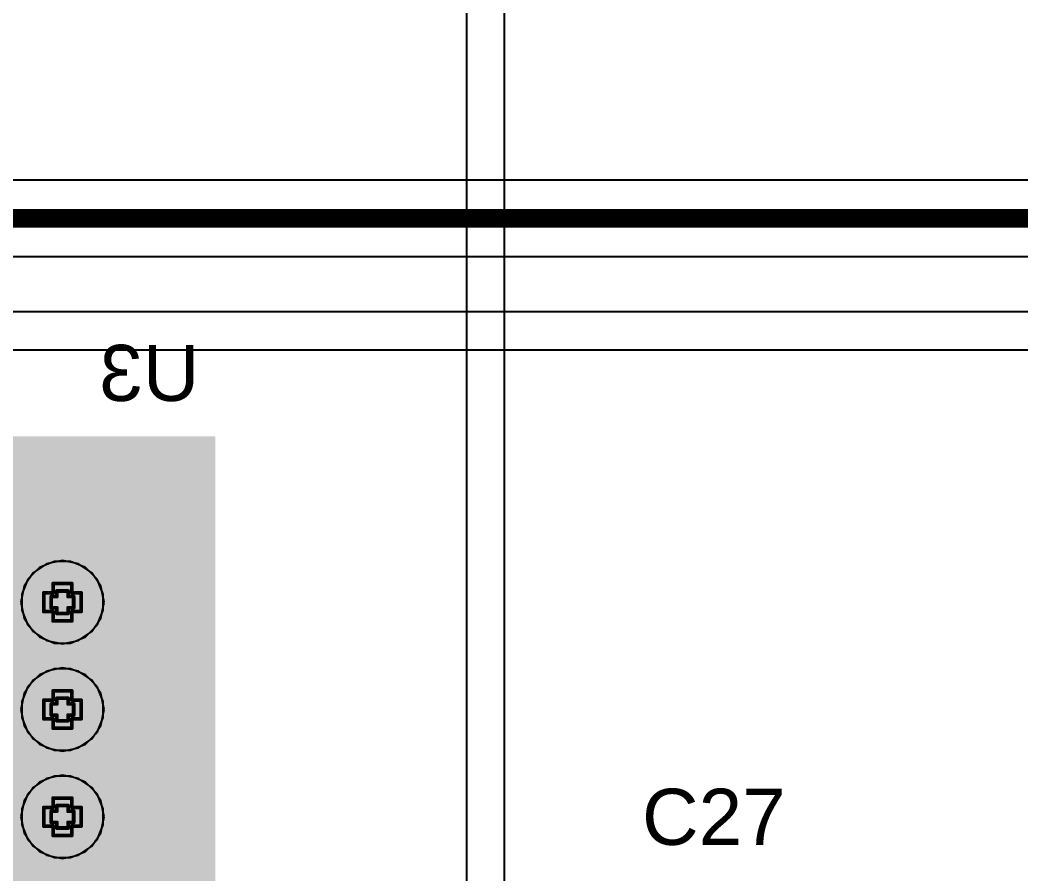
# Model space of a CAD drawing. Header units: inches. Extents: x 0 to 198, y 0 to 199.
# Drawn here: x 4.777 to 5.313, y 0.879 to 1.336 of the extents above; entities that cross this region are included whole.
import ezdxf

# ---------------------------------------------------------------- set-up
doc = ezdxf.new("R2010")
doc.units = ezdxf.units.IN
doc.header["$MEASUREMENT"] = 0
for name, color, linetype in [('Bottom Layer', 5, 'Continuous'), ('Bottom Overlay', 54, 'Continuous'), ('Bottom Paste', 16, 'Continuous'), ('Bottom Solder', 6, 'Continuous'), ('Drill Drawing', 1, 'Continuous'), ('Layer 1', 16, 'Continuous'), ('Layer 2', 76, 'Continuous'), ('Top Layer', 1, 'Continuous'), ('Top Overlay', 2, 'Continuous'), ('Via Holes', 16, 'Continuous')]:
    doc.layers.add(name, color=color, linetype=linetype)
doc.styles.add('Arial', font='', dxfattribs={"height": 0.2})
doc.styles.get('Arial').set_extended_font_data('Arial')

# ---------------------------------------------------------------- blocks, each defined once
blk = doc.blocks.new('TO_252_2L_B_52')
at = {"layer": 'Bottom Layer'}
blk.add_hatch(color=5, dxfattribs=at).paths.add_polyline_path([(-0.13779, 0.00197), (0.1378, 0.00197), (0.1378, -0.27362), (-0.13779, -0.27362)])
at = {"layer": 'Bottom Paste'}
blk.add_hatch(color=16, dxfattribs=at).paths.add_polyline_path([(-0.13779, 0.00197), (0.1378, 0.00197), (0.1378, -0.27362), (-0.13779, -0.27362)])
at = {"layer": 'Bottom Solder'}
blk.add_hatch(color=6, dxfattribs=at).paths.add_polyline_path([(-0.14179, 0.00597), (0.1418, 0.00597), (0.1418, -0.27762), (-0.14179, -0.27762)])

msp = doc.modelspace()

# ---------------------------------------------------------------- hatches: boundary and pattern name
at = {"layer": 'Bottom Layer'}
h = msp.add_hatch(color=5, dxfattribs=at)
edge = h.paths.add_edge_path()
edge.add_arc((4.8, 1.02473), 0.01181, 0, 360)
h = msp.add_hatch(color=5, dxfattribs=at)
edge = h.paths.add_edge_path()
edge.add_arc((4.8, 0.96737), 0.01181, 0, 360)
h = msp.add_hatch(color=5, dxfattribs=at)
edge = h.paths.add_edge_path()
edge.add_arc((4.8, 0.91), 0.01181, 0, 360)
at = {"layer": 'Layer 1'}
h = msp.add_hatch(color=16, dxfattribs=at)
edge = h.paths.add_edge_path()
edge.add_arc((4.8, 1.02473), 0.01181, 0, 360)
h = msp.add_hatch(color=16, dxfattribs=at)
edge = h.paths.add_edge_path()
edge.add_arc((4.8, 0.96737), 0.01181, 0, 360)
h = msp.add_hatch(color=16, dxfattribs=at)
edge = h.paths.add_edge_path()
edge.add_arc((4.8, 0.91), 0.01181, 0, 360)
at = {"layer": 'Layer 2'}
h = msp.add_hatch(color=76, dxfattribs=at)
edge = h.paths.add_edge_path()
edge.add_arc((4.8, 1.02473), 0.01181, 0, 360)
h = msp.add_hatch(color=76, dxfattribs=at)
edge = h.paths.add_edge_path()
edge.add_arc((4.8, 0.96737), 0.01181, 0, 360)
h = msp.add_hatch(color=76, dxfattribs=at)
edge = h.paths.add_edge_path()
edge.add_arc((4.8, 0.91), 0.01181, 0, 360)
at = {"layer": 'Top Layer'}
h = msp.add_hatch(color=1, dxfattribs=at)
edge = h.paths.add_edge_path()
edge.add_arc((4.8, 1.02473), 0.01181, 0, 360)
h = msp.add_hatch(color=1, dxfattribs=at)
edge = h.paths.add_edge_path()
edge.add_arc((4.8, 0.96737), 0.01181, 0, 360)
h = msp.add_hatch(color=1, dxfattribs=at)
edge = h.paths.add_edge_path()
edge.add_arc((4.8, 0.91), 0.01181, 0, 360)
at = {"layer": 'Via Holes'}
h = msp.add_hatch(color=7, dxfattribs=at)
edge = h.paths.add_edge_path()
edge.add_arc((4.8, 1.02473), 0.00591, 0, 360)
h = msp.add_hatch(color=7, dxfattribs=at)
edge = h.paths.add_edge_path()
edge.add_arc((4.8, 0.96737), 0.00591, 0, 360)
h = msp.add_hatch(color=7, dxfattribs=at)
edge = h.paths.add_edge_path()
edge.add_arc((4.8, 0.91), 0.00591, 0, 360)

# ---------------------------------------------------------------- linework, layer by layer
at = {"layer": 'Bottom Layer'}
for p, q in [((5.65116, 1.25039), (4.15345, 1.25039)), ((4.4401, 1.20961), (5.64272, 1.20961))]:
    msp.add_line(p, q, dxfattribs=at)
msp.add_lwpolyline([(4.145, 1.23, 0.01, 0.01, 0), (5.65116, 1.23, 0.01, 0.01, 0)], format="xyseb", dxfattribs=at)
at = {"layer": 'Drill Drawing'}
for points in [[(4.795, 1.02973, 0.002, 0.002, 0), (4.795, 1.03473, 0.002, 0.002, 0)], [(4.795, 1.03473, 0.002, 0.002, 0), (4.805, 1.03473, 0.002, 0.002, 0)], [(4.805, 1.02973, 0.002, 0.002, 0), (4.805, 1.03473, 0.002, 0.002, 0)], [(4.79, 1.01973, 0.002, 0.002, 0), (4.79, 1.02973, 0.002, 0.002, 0)], [(4.79, 1.02973, 0.002, 0.002, 0), (4.795, 1.02973, 0.002, 0.002, 0)], [(4.794, 1.02173, 0.002, 0.002, 0), (4.794, 1.02773, 0.002, 0.002, 0)], [(4.794, 1.02773, 0.002, 0.002, 0), (4.797, 1.02773, 0.002, 0.002, 0)], [(4.797, 1.02773, 0.002, 0.002, 0), (4.797, 1.03073, 0.002, 0.002, 0)], [(4.797, 1.03073, 0.002, 0.002, 0), (4.803, 1.03073, 0.002, 0.002, 0)], [(4.803, 1.02773, 0.002, 0.002, 0), (4.803, 1.03073, 0.002, 0.002, 0)], [(4.803, 1.02773, 0.002, 0.002, 0), (4.806, 1.02773, 0.002, 0.002, 0)], [(4.805, 1.02973, 0.002, 0.002, 0), (4.81, 1.02973, 0.002, 0.002, 0)], [(4.806, 1.02173, 0.002, 0.002, 0), (4.806, 1.02773, 0.002, 0.002, 0)], [(4.81, 1.01973, 0.002, 0.002, 0), (4.81, 1.02973, 0.002, 0.002, 0)], [(4.794, 1.02173, 0.002, 0.002, 0), (4.797, 1.02173, 0.002, 0.002, 0)], [(4.797, 1.01873, 0.002, 0.002, 0), (4.797, 1.02173, 0.002, 0.002, 0)], [(4.803, 1.02173, 0.002, 0.002, 0), (4.806, 1.02173, 0.002, 0.002, 0)], [(4.803, 1.01873, 0.002, 0.002, 0), (4.803, 1.02173, 0.002, 0.002, 0)], [(4.79, 1.01973, 0.002, 0.002, 0), (4.795, 1.01973, 0.002, 0.002, 0)], [(4.795, 1.01473, 0.002, 0.002, 0), (4.795, 1.01973, 0.002, 0.002, 0)], [(4.797, 1.01873, 0.002, 0.002, 0), (4.803, 1.01873, 0.002, 0.002, 0)], [(4.805, 1.01973, 0.002, 0.002, 0), (4.81, 1.01973, 0.002, 0.002, 0)], [(4.805, 1.01473, 0.002, 0.002, 0), (4.805, 1.01973, 0.002, 0.002, 0)], [(4.795, 1.01473, 0.002, 0.002, 0), (4.805, 1.01473, 0.002, 0.002, 0)], [(4.795, 0.97237, 0.002, 0.002, 0), (4.795, 0.97737, 0.002, 0.002, 0)], [(4.795, 0.97737, 0.002, 0.002, 0), (4.805, 0.97737, 0.002, 0.002, 0)], [(4.805, 0.97237, 0.002, 0.002, 0), (4.805, 0.97737, 0.002, 0.002, 0)], [(4.79, 0.96237, 0.002, 0.002, 0), (4.79, 0.97237, 0.002, 0.002, 0)], [(4.79, 0.97237, 0.002, 0.002, 0), (4.795, 0.97237, 0.002, 0.002, 0)], [(4.794, 0.96437, 0.002, 0.002, 0), (4.794, 0.97037, 0.002, 0.002, 0)], [(4.794, 0.97037, 0.002, 0.002, 0), (4.797, 0.97037, 0.002, 0.002, 0)], [(4.797, 0.97037, 0.002, 0.002, 0), (4.797, 0.97337, 0.002, 0.002, 0)], [(4.797, 0.97337, 0.002, 0.002, 0), (4.803, 0.97337, 0.002, 0.002, 0)], [(4.803, 0.97037, 0.002, 0.002, 0), (4.803, 0.97337, 0.002, 0.002, 0)], [(4.803, 0.97037, 0.002, 0.002, 0), (4.806, 0.97037, 0.002, 0.002, 0)], [(4.805, 0.97237, 0.002, 0.002, 0), (4.81, 0.97237, 0.002, 0.002, 0)], [(4.806, 0.96437, 0.002, 0.002, 0), (4.806, 0.97037, 0.002, 0.002, 0)], [(4.81, 0.96237, 0.002, 0.002, 0), (4.81, 0.97237, 0.002, 0.002, 0)], [(4.794, 0.96437, 0.002, 0.002, 0), (4.797, 0.96437, 0.002, 0.002, 0)], [(4.797, 0.96137, 0.002, 0.002, 0), (4.797, 0.96437, 0.002, 0.002, 0)], [(4.803, 0.96437, 0.002, 0.002, 0), (4.806, 0.96437, 0.002, 0.002, 0)], [(4.803, 0.96137, 0.002, 0.002, 0), (4.803, 0.96437, 0.002, 0.002, 0)], [(4.79, 0.96237, 0.002, 0.002, 0), (4.795, 0.96237, 0.002, 0.002, 0)], [(4.795, 0.95737, 0.002, 0.002, 0), (4.795, 0.96237, 0.002, 0.002, 0)], [(4.797, 0.96137, 0.002, 0.002, 0), (4.803, 0.96137, 0.002, 0.002, 0)], [(4.805, 0.96237, 0.002, 0.002, 0), (4.81, 0.96237, 0.002, 0.002, 0)], [(4.805, 0.95737, 0.002, 0.002, 0), (4.805, 0.96237, 0.002, 0.002, 0)], [(4.795, 0.95737, 0.002, 0.002, 0), (4.805, 0.95737, 0.002, 0.002, 0)], [(4.795, 0.915, 0.002, 0.002, 0), (4.795, 0.92, 0.002, 0.002, 0)], [(4.795, 0.92, 0.002, 0.002, 0), (4.805, 0.92, 0.002, 0.002, 0)], [(4.805, 0.915, 0.002, 0.002, 0), (4.805, 0.92, 0.002, 0.002, 0)], [(4.79, 0.905, 0.002, 0.002, 0), (4.79, 0.915, 0.002, 0.002, 0)], [(4.79, 0.915, 0.002, 0.002, 0), (4.795, 0.915, 0.002, 0.002, 0)], [(4.797, 0.913, 0.002, 0.002, 0), (4.797, 0.916, 0.002, 0.002, 0)], [(4.797, 0.916, 0.002, 0.002, 0), (4.803, 0.916, 0.002, 0.002, 0)], [(4.803, 0.913, 0.002, 0.002, 0), (4.803, 0.916, 0.002, 0.002, 0)], [(4.805, 0.915, 0.002, 0.002, 0), (4.81, 0.915, 0.002, 0.002, 0)], [(4.81, 0.905, 0.002, 0.002, 0), (4.81, 0.915, 0.002, 0.002, 0)], [(4.794, 0.907, 0.002, 0.002, 0), (4.794, 0.913, 0.002, 0.002, 0)], [(4.794, 0.913, 0.002, 0.002, 0), (4.797, 0.913, 0.002, 0.002, 0)], [(4.803, 0.913, 0.002, 0.002, 0), (4.806, 0.913, 0.002, 0.002, 0)], [(4.806, 0.907, 0.002, 0.002, 0), (4.806, 0.913, 0.002, 0.002, 0)], [(4.79, 0.905, 0.002, 0.002, 0), (4.795, 0.905, 0.002, 0.002, 0)], [(4.794, 0.907, 0.002, 0.002, 0), (4.797, 0.907, 0.002, 0.002, 0)], [(4.795, 0.9, 0.002, 0.002, 0), (4.795, 0.905, 0.002, 0.002, 0)], [(4.797, 0.904, 0.002, 0.002, 0), (4.797, 0.907, 0.002, 0.002, 0)], [(4.797, 0.904, 0.002, 0.002, 0), (4.803, 0.904, 0.002, 0.002, 0)], [(4.803, 0.907, 0.002, 0.002, 0), (4.806, 0.907, 0.002, 0.002, 0)], [(4.803, 0.904, 0.002, 0.002, 0), (4.803, 0.907, 0.002, 0.002, 0)], [(4.805, 0.905, 0.002, 0.002, 0), (4.81, 0.905, 0.002, 0.002, 0)], [(4.805, 0.9, 0.002, 0.002, 0), (4.805, 0.905, 0.002, 0.002, 0)], [(4.795, 0.9, 0.002, 0.002, 0), (4.805, 0.9, 0.002, 0.002, 0)]]:
    msp.add_lwpolyline(points, format="xyseb", dxfattribs=at)
for points in [[(4.7945, 1.03473, 0.001, 0.001, 1), (4.7955, 1.03473, 0.001, 0.001, 1)], [(4.7945, 1.03473, 0.001, 0.001, 1), (4.7955, 1.03473, 0.001, 0.001, 1)], [(4.8045, 1.03473, 0.001, 0.001, 1), (4.8055, 1.03473, 0.001, 0.001, 1)], [(4.8045, 1.03473, 0.001, 0.001, 1), (4.8055, 1.03473, 0.001, 0.001, 1)], [(4.7895, 1.02973, 0.001, 0.001, 1), (4.7905, 1.02973, 0.001, 0.001, 1)], [(4.7895, 1.02973, 0.001, 0.001, 1), (4.7905, 1.02973, 0.001, 0.001, 1)], [(4.7935, 1.02773, 0.001, 0.001, 1), (4.7945, 1.02773, 0.001, 0.001, 1)], [(4.7935, 1.02773, 0.001, 0.001, 1), (4.7945, 1.02773, 0.001, 0.001, 1)], [(4.7945, 1.02973, 0.001, 0.001, 1), (4.7955, 1.02973, 0.001, 0.001, 1)], [(4.7945, 1.02973, 0.001, 0.001, 1), (4.7955, 1.02973, 0.001, 0.001, 1)], [(4.7965, 1.03073, 0.001, 0.001, 1), (4.7975, 1.03073, 0.001, 0.001, 1)], [(4.7965, 1.03073, 0.001, 0.001, 1), (4.7975, 1.03073, 0.001, 0.001, 1)], [(4.7965, 1.02773, 0.001, 0.001, 1), (4.7975, 1.02773, 0.001, 0.001, 1)], [(4.7965, 1.02773, 0.001, 0.001, 1), (4.7975, 1.02773, 0.001, 0.001, 1)], [(4.8025, 1.03073, 0.001, 0.001, 1), (4.8035, 1.03073, 0.001, 0.001, 1)], [(4.8025, 1.03073, 0.001, 0.001, 1), (4.8035, 1.03073, 0.001, 0.001, 1)], [(4.8025, 1.02773, 0.001, 0.001, 1), (4.8035, 1.02773, 0.001, 0.001, 1)], [(4.8025, 1.02773, 0.001, 0.001, 1), (4.8035, 1.02773, 0.001, 0.001, 1)], [(4.8045, 1.02973, 0.001, 0.001, 1), (4.8055, 1.02973, 0.001, 0.001, 1)], [(4.8045, 1.02973, 0.001, 0.001, 1), (4.8055, 1.02973, 0.001, 0.001, 1)], [(4.8055, 1.02773, 0.001, 0.001, 1), (4.8065, 1.02773, 0.001, 0.001, 1)], [(4.8055, 1.02773, 0.001, 0.001, 1), (4.8065, 1.02773, 0.001, 0.001, 1)], [(4.8095, 1.02973, 0.001, 0.001, 1), (4.8105, 1.02973, 0.001, 0.001, 1)], [(4.8095, 1.02973, 0.001, 0.001, 1), (4.8105, 1.02973, 0.001, 0.001, 1)], [(4.7935, 1.02173, 0.001, 0.001, 1), (4.7945, 1.02173, 0.001, 0.001, 1)], [(4.7935, 1.02173, 0.001, 0.001, 1), (4.7945, 1.02173, 0.001, 0.001, 1)], [(4.7965, 1.02173, 0.001, 0.001, 1), (4.7975, 1.02173, 0.001, 0.001, 1)], [(4.7965, 1.02173, 0.001, 0.001, 1), (4.7975, 1.02173, 0.001, 0.001, 1)], [(4.8025, 1.02173, 0.001, 0.001, 1), (4.8035, 1.02173, 0.001, 0.001, 1)], [(4.8025, 1.02173, 0.001, 0.001, 1), (4.8035, 1.02173, 0.001, 0.001, 1)], [(4.8055, 1.02173, 0.001, 0.001, 1), (4.8065, 1.02173, 0.001, 0.001, 1)], [(4.8055, 1.02173, 0.001, 0.001, 1), (4.8065, 1.02173, 0.001, 0.001, 1)], [(4.7895, 1.01973, 0.001, 0.001, 1), (4.7905, 1.01973, 0.001, 0.001, 1)], [(4.7895, 1.01973, 0.001, 0.001, 1), (4.7905, 1.01973, 0.001, 0.001, 1)], [(4.7945, 1.01973, 0.001, 0.001, 1), (4.7955, 1.01973, 0.001, 0.001, 1)], [(4.7945, 1.01973, 0.001, 0.001, 1), (4.7955, 1.01973, 0.001, 0.001, 1)], [(4.7965, 1.01873, 0.001, 0.001, 1), (4.7975, 1.01873, 0.001, 0.001, 1)], [(4.7965, 1.01873, 0.001, 0.001, 1), (4.7975, 1.01873, 0.001, 0.001, 1)], [(4.8025, 1.01873, 0.001, 0.001, 1), (4.8035, 1.01873, 0.001, 0.001, 1)], [(4.8025, 1.01873, 0.001, 0.001, 1), (4.8035, 1.01873, 0.001, 0.001, 1)], [(4.8045, 1.01973, 0.001, 0.001, 1), (4.8055, 1.01973, 0.001, 0.001, 1)], [(4.8045, 1.01973, 0.001, 0.001, 1), (4.8055, 1.01973, 0.001, 0.001, 1)], [(4.8095, 1.01973, 0.001, 0.001, 1), (4.8105, 1.01973, 0.001, 0.001, 1)], [(4.8095, 1.01973, 0.001, 0.001, 1), (4.8105, 1.01973, 0.001, 0.001, 1)], [(4.7945, 1.01473, 0.001, 0.001, 1), (4.7955, 1.01473, 0.001, 0.001, 1)], [(4.7945, 1.01473, 0.001, 0.001, 1), (4.7955, 1.01473, 0.001, 0.001, 1)], [(4.8045, 1.01473, 0.001, 0.001, 1), (4.8055, 1.01473, 0.001, 0.001, 1)], [(4.8045, 1.01473, 0.001, 0.001, 1), (4.8055, 1.01473, 0.001, 0.001, 1)], [(4.7945, 0.97737, 0.001, 0.001, 1), (4.7955, 0.97737, 0.001, 0.001, 1)], [(4.7945, 0.97737, 0.001, 0.001, 1), (4.7955, 0.97737, 0.001, 0.001, 1)], [(4.8045, 0.97737, 0.001, 0.001, 1), (4.8055, 0.97737, 0.001, 0.001, 1)], [(4.8045, 0.97737, 0.001, 0.001, 1), (4.8055, 0.97737, 0.001, 0.001, 1)], [(4.7895, 0.97237, 0.001, 0.001, 1), (4.7905, 0.97237, 0.001, 0.001, 1)], [(4.7895, 0.97237, 0.001, 0.001, 1), (4.7905, 0.97237, 0.001, 0.001, 1)], [(4.7935, 0.97037, 0.001, 0.001, 1), (4.7945, 0.97037, 0.001, 0.001, 1)], [(4.7935, 0.97037, 0.001, 0.001, 1), (4.7945, 0.97037, 0.001, 0.001, 1)], [(4.7945, 0.97237, 0.001, 0.001, 1), (4.7955, 0.97237, 0.001, 0.001, 1)], [(4.7945, 0.97237, 0.001, 0.001, 1), (4.7955, 0.97237, 0.001, 0.001, 1)], [(4.7965, 0.97337, 0.001, 0.001, 1), (4.7975, 0.97337, 0.001, 0.001, 1)], [(4.7965, 0.97337, 0.001, 0.001, 1), (4.7975, 0.97337, 0.001, 0.001, 1)], [(4.7965, 0.97037, 0.001, 0.001, 1), (4.7975, 0.97037, 0.001, 0.001, 1)], [(4.7965, 0.97037, 0.001, 0.001, 1), (4.7975, 0.97037, 0.001, 0.001, 1)], [(4.8025, 0.97337, 0.001, 0.001, 1), (4.8035, 0.97337, 0.001, 0.001, 1)], [(4.8025, 0.97337, 0.001, 0.001, 1), (4.8035, 0.97337, 0.001, 0.001, 1)], [(4.8025, 0.97037, 0.001, 0.001, 1), (4.8035, 0.97037, 0.001, 0.001, 1)], [(4.8025, 0.97037, 0.001, 0.001, 1), (4.8035, 0.97037, 0.001, 0.001, 1)], [(4.8045, 0.97237, 0.001, 0.001, 1), (4.8055, 0.97237, 0.001, 0.001, 1)], [(4.8045, 0.97237, 0.001, 0.001, 1), (4.8055, 0.97237, 0.001, 0.001, 1)], [(4.8055, 0.97037, 0.001, 0.001, 1), (4.8065, 0.97037, 0.001, 0.001, 1)], [(4.8055, 0.97037, 0.001, 0.001, 1), (4.8065, 0.97037, 0.001, 0.001, 1)], [(4.8095, 0.97237, 0.001, 0.001, 1), (4.8105, 0.97237, 0.001, 0.001, 1)], [(4.8095, 0.97237, 0.001, 0.001, 1), (4.8105, 0.97237, 0.001, 0.001, 1)], [(4.7935, 0.96437, 0.001, 0.001, 1), (4.7945, 0.96437, 0.001, 0.001, 1)], [(4.7935, 0.96437, 0.001, 0.001, 1), (4.7945, 0.96437, 0.001, 0.001, 1)], [(4.7965, 0.96437, 0.001, 0.001, 1), (4.7975, 0.96437, 0.001, 0.001, 1)], [(4.7965, 0.96437, 0.001, 0.001, 1), (4.7975, 0.96437, 0.001, 0.001, 1)], [(4.8025, 0.96437, 0.001, 0.001, 1), (4.8035, 0.96437, 0.001, 0.001, 1)], [(4.8025, 0.96437, 0.001, 0.001, 1), (4.8035, 0.96437, 0.001, 0.001, 1)], [(4.8055, 0.96437, 0.001, 0.001, 1), (4.8065, 0.96437, 0.001, 0.001, 1)], [(4.8055, 0.96437, 0.001, 0.001, 1), (4.8065, 0.96437, 0.001, 0.001, 1)], [(4.7895, 0.96237, 0.001, 0.001, 1), (4.7905, 0.96237, 0.001, 0.001, 1)], [(4.7895, 0.96237, 0.001, 0.001, 1), (4.7905, 0.96237, 0.001, 0.001, 1)], [(4.7945, 0.96237, 0.001, 0.001, 1), (4.7955, 0.96237, 0.001, 0.001, 1)], [(4.7945, 0.96237, 0.001, 0.001, 1), (4.7955, 0.96237, 0.001, 0.001, 1)], [(4.7965, 0.96137, 0.001, 0.001, 1), (4.7975, 0.96137, 0.001, 0.001, 1)], [(4.7965, 0.96137, 0.001, 0.001, 1), (4.7975, 0.96137, 0.001, 0.001, 1)], [(4.8025, 0.96137, 0.001, 0.001, 1), (4.8035, 0.96137, 0.001, 0.001, 1)], [(4.8025, 0.96137, 0.001, 0.001, 1), (4.8035, 0.96137, 0.001, 0.001, 1)], [(4.8045, 0.96237, 0.001, 0.001, 1), (4.8055, 0.96237, 0.001, 0.001, 1)], [(4.8045, 0.96237, 0.001, 0.001, 1), (4.8055, 0.96237, 0.001, 0.001, 1)], [(4.8095, 0.96237, 0.001, 0.001, 1), (4.8105, 0.96237, 0.001, 0.001, 1)], [(4.8095, 0.96237, 0.001, 0.001, 1), (4.8105, 0.96237, 0.001, 0.001, 1)], [(4.7945, 0.95737, 0.001, 0.001, 1), (4.7955, 0.95737, 0.001, 0.001, 1)], [(4.7945, 0.95737, 0.001, 0.001, 1), (4.7955, 0.95737, 0.001, 0.001, 1)], [(4.8045, 0.95737, 0.001, 0.001, 1), (4.8055, 0.95737, 0.001, 0.001, 1)], [(4.8045, 0.95737, 0.001, 0.001, 1), (4.8055, 0.95737, 0.001, 0.001, 1)], [(4.7945, 0.92, 0.001, 0.001, 1), (4.7955, 0.92, 0.001, 0.001, 1)], [(4.7945, 0.92, 0.001, 0.001, 1), (4.7955, 0.92, 0.001, 0.001, 1)], [(4.8045, 0.92, 0.001, 0.001, 1), (4.8055, 0.92, 0.001, 0.001, 1)], [(4.8045, 0.92, 0.001, 0.001, 1), (4.8055, 0.92, 0.001, 0.001, 1)], [(4.7895, 0.915, 0.001, 0.001, 1), (4.7905, 0.915, 0.001, 0.001, 1)], [(4.7895, 0.915, 0.001, 0.001, 1), (4.7905, 0.915, 0.001, 0.001, 1)], [(4.7945, 0.915, 0.001, 0.001, 1), (4.7955, 0.915, 0.001, 0.001, 1)], [(4.7945, 0.915, 0.001, 0.001, 1), (4.7955, 0.915, 0.001, 0.001, 1)], [(4.7965, 0.916, 0.001, 0.001, 1), (4.7975, 0.916, 0.001, 0.001, 1)], [(4.7965, 0.916, 0.001, 0.001, 1), (4.7975, 0.916, 0.001, 0.001, 1)], [(4.8025, 0.916, 0.001, 0.001, 1), (4.8035, 0.916, 0.001, 0.001, 1)], [(4.8025, 0.916, 0.001, 0.001, 1), (4.8035, 0.916, 0.001, 0.001, 1)], [(4.8045, 0.915, 0.001, 0.001, 1), (4.8055, 0.915, 0.001, 0.001, 1)], [(4.8045, 0.915, 0.001, 0.001, 1), (4.8055, 0.915, 0.001, 0.001, 1)], [(4.8095, 0.915, 0.001, 0.001, 1), (4.8105, 0.915, 0.001, 0.001, 1)], [(4.8095, 0.915, 0.001, 0.001, 1), (4.8105, 0.915, 0.001, 0.001, 1)], [(4.7935, 0.913, 0.001, 0.001, 1), (4.7945, 0.913, 0.001, 0.001, 1)], [(4.7935, 0.913, 0.001, 0.001, 1), (4.7945, 0.913, 0.001, 0.001, 1)], [(4.7965, 0.913, 0.001, 0.001, 1), (4.7975, 0.913, 0.001, 0.001, 1)], [(4.7965, 0.913, 0.001, 0.001, 1), (4.7975, 0.913, 0.001, 0.001, 1)], [(4.8025, 0.913, 0.001, 0.001, 1), (4.8035, 0.913, 0.001, 0.001, 1)], [(4.8025, 0.913, 0.001, 0.001, 1), (4.8035, 0.913, 0.001, 0.001, 1)], [(4.8055, 0.913, 0.001, 0.001, 1), (4.8065, 0.913, 0.001, 0.001, 1)], [(4.8055, 0.913, 0.001, 0.001, 1), (4.8065, 0.913, 0.001, 0.001, 1)], [(4.7895, 0.905, 0.001, 0.001, 1), (4.7905, 0.905, 0.001, 0.001, 1)], [(4.7895, 0.905, 0.001, 0.001, 1), (4.7905, 0.905, 0.001, 0.001, 1)], [(4.7935, 0.907, 0.001, 0.001, 1), (4.7945, 0.907, 0.001, 0.001, 1)], [(4.7935, 0.907, 0.001, 0.001, 1), (4.7945, 0.907, 0.001, 0.001, 1)], [(4.7945, 0.905, 0.001, 0.001, 1), (4.7955, 0.905, 0.001, 0.001, 1)], [(4.7945, 0.905, 0.001, 0.001, 1), (4.7955, 0.905, 0.001, 0.001, 1)], [(4.7965, 0.907, 0.001, 0.001, 1), (4.7975, 0.907, 0.001, 0.001, 1)], [(4.7965, 0.907, 0.001, 0.001, 1), (4.7975, 0.907, 0.001, 0.001, 1)], [(4.7965, 0.904, 0.001, 0.001, 1), (4.7975, 0.904, 0.001, 0.001, 1)], [(4.7965, 0.904, 0.001, 0.001, 1), (4.7975, 0.904, 0.001, 0.001, 1)], [(4.8025, 0.907, 0.001, 0.001, 1), (4.8035, 0.907, 0.001, 0.001, 1)], [(4.8025, 0.907, 0.001, 0.001, 1), (4.8035, 0.907, 0.001, 0.001, 1)], [(4.8025, 0.904, 0.001, 0.001, 1), (4.8035, 0.904, 0.001, 0.001, 1)], [(4.8025, 0.904, 0.001, 0.001, 1), (4.8035, 0.904, 0.001, 0.001, 1)], [(4.8045, 0.905, 0.001, 0.001, 1), (4.8055, 0.905, 0.001, 0.001, 1)], [(4.8045, 0.905, 0.001, 0.001, 1), (4.8055, 0.905, 0.001, 0.001, 1)], [(4.8055, 0.907, 0.001, 0.001, 1), (4.8065, 0.907, 0.001, 0.001, 1)], [(4.8055, 0.907, 0.001, 0.001, 1), (4.8065, 0.907, 0.001, 0.001, 1)], [(4.8095, 0.905, 0.001, 0.001, 1), (4.8105, 0.905, 0.001, 0.001, 1)], [(4.8095, 0.905, 0.001, 0.001, 1), (4.8105, 0.905, 0.001, 0.001, 1)], [(4.7945, 0.9, 0.001, 0.001, 1), (4.7955, 0.9, 0.001, 0.001, 1)], [(4.7945, 0.9, 0.001, 0.001, 1), (4.7955, 0.9, 0.001, 0.001, 1)], [(4.8045, 0.9, 0.001, 0.001, 1), (4.8055, 0.9, 0.001, 0.001, 1)], [(4.8045, 0.9, 0.001, 0.001, 1), (4.8055, 0.9, 0.001, 0.001, 1)]]:
    msp.add_lwpolyline(points, format="xyseb", close=True, dxfattribs=at)
at = {"layer": 'Layer 2'}
for p, q in [((5.58, 1.18), (0.46584, 1.18)), ((4.10231, 1.15961), (5.58, 1.15961)), ((4.79149, 1.04528), (4.78428, 1.04046)), ((4.8, 1.04697), (4.79149, 1.04528)), ((4.80851, 1.04528), (4.8, 1.04697)), ((4.81572, 1.04046), (4.80851, 1.04528)), ((4.78428, 1.04046), (4.77945, 1.03324)), ((4.82055, 1.03324), (4.81572, 1.04046)), ((4.77945, 1.03324), (4.77776, 1.02473)), ((4.82224, 1.02473), (4.82055, 1.03324)), ((4.77776, 1.02473), (4.77945, 1.01622)), ((4.82055, 1.01622), (4.82224, 1.02473)), ((4.77945, 1.01622), (4.78428, 1.00901)), ((4.81572, 1.00901), (4.82055, 1.01622)), ((4.78428, 1.00901), (4.79149, 1.00419)), ((4.80851, 1.00419), (4.81572, 1.00901)), ((4.79149, 1.00419), (4.8, 1.0025)), ((4.8, 1.0025), (4.80851, 1.00419)), ((4.79149, 0.98791), (4.78428, 0.98309)), ((4.8, 0.98961), (4.79149, 0.98791)), ((4.80851, 0.98791), (4.8, 0.98961)), ((4.81572, 0.98309), (4.80851, 0.98791)), ((4.78428, 0.98309), (4.77945, 0.97588)), ((4.82055, 0.97588), (4.81572, 0.98309)), ((4.77945, 0.97588), (4.77776, 0.96737)), ((4.82224, 0.96737), (4.82055, 0.97588)), ((4.77776, 0.96737), (4.77945, 0.95886)), ((4.82055, 0.95886), (4.82224, 0.96737)), ((4.77945, 0.95886), (4.78428, 0.95164)), ((4.81572, 0.95164), (4.82055, 0.95886)), ((4.78428, 0.95164), (4.79149, 0.94682)), ((4.80851, 0.94682), (4.81572, 0.95164)), ((4.79149, 0.94682), (4.8, 0.94513)), ((4.8, 0.94513), (4.80851, 0.94682)), ((4.8, 0.93224), (4.79149, 0.93055)), ((4.80851, 0.93055), (4.8, 0.93224)), ((4.79149, 0.93055), (4.78428, 0.92572)), ((4.81572, 0.92572), (4.80851, 0.93055)), ((4.78428, 0.92572), (4.77945, 0.91851)), ((4.82055, 0.91851), (4.81572, 0.92572)), ((4.77945, 0.91851), (4.77776, 0.91)), ((4.82224, 0.91), (4.82055, 0.91851)), ((4.77776, 0.91), (4.77945, 0.90149)), ((4.82055, 0.90149), (4.82224, 0.91)), ((4.77945, 0.90149), (4.78428, 0.89428)), ((4.81572, 0.89428), (4.82055, 0.90149)), ((4.78428, 0.89428), (4.79149, 0.88945)), ((4.80851, 0.88945), (4.81572, 0.89428)), ((4.79149, 0.88945), (4.8, 0.88776)), ((4.8, 0.88776), (4.80851, 0.88945))]:
    msp.add_line(p, q, dxfattribs=at)
at = {"layer": 'Top Layer'}
for p, q in [((5.01608, 1.58883), (5.01608, 0.64108)), ((5.03648, 0.64108), (5.03648, 1.58883)), ((4.79566, 1.04654), (4.78765, 1.04322)), ((4.80434, 1.04654), (4.79566, 1.04654)), ((4.81235, 1.04322), (4.80434, 1.04654)), ((4.78765, 1.04322), (4.78151, 1.03709)), ((4.81849, 1.03709), (4.81235, 1.04322)), ((4.78151, 1.03709), (4.77819, 1.02907)), ((4.82181, 1.02907), (4.81849, 1.03709)), ((4.77819, 1.02907), (4.77819, 1.0204)), ((4.82181, 1.0204), (4.82181, 1.02907)), ((4.77819, 1.0204), (4.78151, 1.01238)), ((4.81849, 1.01238), (4.82181, 1.0204)), ((4.78151, 1.01238), (4.78765, 1.00624)), ((4.81235, 1.00624), (4.81849, 1.01238)), ((4.78765, 1.00624), (4.79566, 1.00292)), ((4.79566, 1.00292), (4.80434, 1.00292)), ((4.80434, 1.00292), (4.81235, 1.00624)), ((4.78765, 0.98586), (4.78151, 0.97972)), ((4.79566, 0.98918), (4.78765, 0.98586)), ((4.80434, 0.98918), (4.79566, 0.98918)), ((4.81235, 0.98586), (4.80434, 0.98918)), ((4.81849, 0.97972), (4.81235, 0.98586)), ((4.78151, 0.97972), (4.77819, 0.97171)), ((4.82181, 0.97171), (4.81849, 0.97972)), ((4.77819, 0.97171), (4.77819, 0.96303)), ((4.82181, 0.96303), (4.82181, 0.97171)), ((4.77819, 0.96303), (4.78151, 0.95501)), ((4.81849, 0.95501), (4.82181, 0.96303)), ((4.78151, 0.95501), (4.78765, 0.94888)), ((4.81235, 0.94888), (4.81849, 0.95501)), ((4.78765, 0.94888), (4.79566, 0.94556)), ((4.80434, 0.94556), (4.81235, 0.94888)), ((4.79566, 0.94556), (4.80434, 0.94556)), ((4.79566, 0.93181), (4.78765, 0.92849)), ((4.80434, 0.93181), (4.79566, 0.93181)), ((4.81235, 0.92849), (4.80434, 0.93181)), ((4.78765, 0.92849), (4.78151, 0.92235)), ((4.81849, 0.92235), (4.81235, 0.92849)), ((4.78151, 0.92235), (4.77819, 0.91434)), ((4.82181, 0.91434), (4.81849, 0.92235)), ((4.77819, 0.91434), (4.77819, 0.90566)), ((4.82181, 0.90566), (4.82181, 0.91434)), ((4.77819, 0.90566), (4.78151, 0.89765)), ((4.81849, 0.89765), (4.82181, 0.90566)), ((4.78151, 0.89765), (4.78765, 0.89151)), ((4.81235, 0.89151), (4.81849, 0.89765)), ((4.78765, 0.89151), (4.79566, 0.88819)), ((4.80434, 0.88819), (4.81235, 0.89151)), ((4.79566, 0.88819), (4.80434, 0.88819))]:
    msp.add_line(p, q, dxfattribs=at)

# ---------------------------------------------------------------- block references
at = {"rotation": 180}
msp.add_blockref('TO_252_2L_B_52', (4.74, 0.83583), dxfattribs=at)

# ---------------------------------------------------------------- texts
at = {"layer": 'Bottom Overlay', "style": 'Arial', "text_generation_flag": 2}
msp.add_text('U3', height=0.03, dxfattribs=at).set_placement((4.87325, 1.13232))
at = {"layer": 'Top Overlay', "style": 'Arial'}
msp.add_text('C27', height=0.03, dxfattribs=at).set_placement((5.11001, 0.895))

doc.saveas('drawing.dxf')
